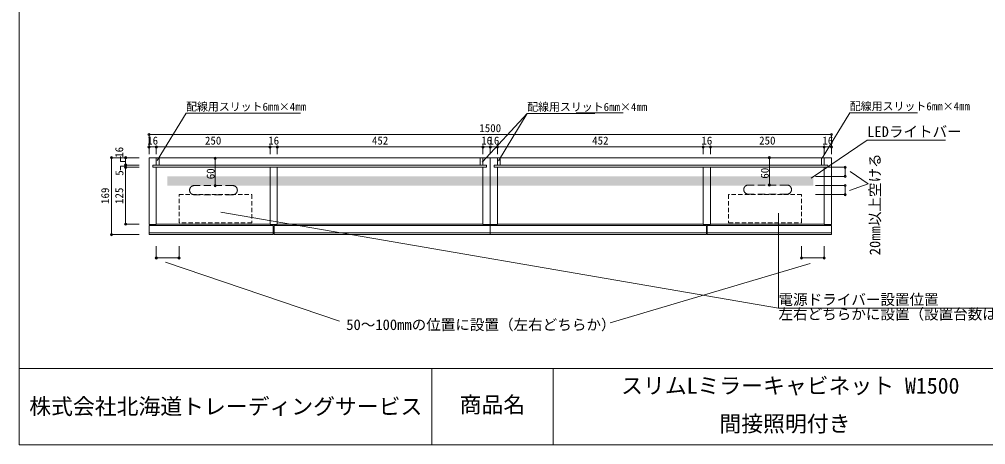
# Model space of a CAD drawing. Units: millimetres at full size, sheet at 1:8. Extents: x -1666 to 1665, y -1102 to 1102.
# Drawn here: x -1666 to 458, y -1102 to -168 of the extents above; entities that cross this region are included whole.
import ezdxf
from ezdxf.enums import TextEntityAlignment as Align

# ---------------------------------------------------------------- set-up
doc = ezdxf.new("R2010")
doc.units = ezdxf.units.MM
doc.header["$LTSCALE"] = 8
doc.header["$PDMODE"] = 32
doc.header["$PDSIZE"] = 4.8
doc.linetypes.add('DASHED1', pattern=[1.8, 1.2, -0.6])
doc.linetypes.add('DASHED2', pattern=[3, 2, -1])
doc.layers.add('0-0_0', color=7, linetype='Continuous', lineweight=15)
doc.layers.add('1-0', color=7, linetype='Continuous', lineweight=15)
doc.styles.add('ＭＳ ゴシック', font='')
doc.styles.get('ＭＳ ゴシック').set_extended_font_data('MS Gothic')

msp = doc.modelspace()

# ---------------------------------------------------------------- linework, layer by layer
at = {"layer": '0-0_0'}
for p, q in [((-1665.838, -935.106), (1665.15, -935.106)), ((-759.469, -935.106), (-759.469, -1102.48)), ((-492.802, -935.106), (-492.802, -1102.48))]:
    msp.add_line(p, q, dxfattribs=at)
at = {"layer": '0-0_0', "lineweight": 18}
msp.add_lwpolyline([(-1665.838, -1102.48), (1665.15, -1102.48), (1665.15, 1102.007), (-1665.838, 1102.007)], close=True, dxfattribs=at)
at = {"layer": '1-0'}
for p, q in [((-1362.763, -478.067), (-1299.375, -373.705)), ((-549.64, -374.257), (-400.956, -374.257)), ((-441.772, -372.75), (-338.996, -372.75)), ((98.736, -472.866), (159.545, -372.75)), ((159.545, -372.75), (308.228, -372.75)), ((-1380.82, -487.862), (-1380.82, -618.849)), ((-1380.817, -471.849), (-630.817, -471.849)), ((-1380.817, -471.849), (-1380.817, -617.849)), ((-1364.817, -471.849), (-1364.817, -487.849)), ((-1358.817, -471.849), (-1358.817, -487.849)), ((-652.817, -471.849), (-652.817, -487.849)), ((-646.817, -471.849), (-646.817, -487.849)), ((-638.83, -487.849), (-638.83, -492.849)), ((-630.82, -487.862), (-630.82, -617.849)), ((-630.817, -471.849), (-630.817, -617.849)), ((-630.817, -471.849), (119.183, -471.849)), ((-630.817, -471.849), (-630.817, -617.849)), ((111.17, -487.849), (-622.489, -487.849)), ((-622.489, -487.849), (-622.489, -492.849)), ((-614.817, -471.849), (-614.817, -487.849)), ((-608.817, -471.849), (-608.817, -487.849)), ((97.183, -471.849), (97.183, -487.849)), ((103.183, -471.849), (103.183, -487.849)), ((119.183, -471.849), (119.183, -618.849)), ((-638.83, -492.849), (-1372.489, -492.849)), ((-1364.817, -492.849), (-1364.817, -618.849)), ((-1114.82, -492.849), (-1114.82, -618.849)), ((-1114.82, -494.062), (-1114.82, -493.349)), ((-1098.82, -492.849), (-1098.82, -618.849)), ((-646.817, -492.849), (-646.817, -618.849)), ((-614.82, -492.849), (-614.82, -618.849)), ((-162.817, -493.349), (-162.817, -618.849)), ((-146.82, -494.062), (-146.82, -493.349)), ((-146.82, -494.062), (-146.82, -618.849)), ((160.011, -502.063), (199.98, -529.184)), ((159.06, -543.934), (199.98, -529.184)), ((-1364.817, -618.849), (-1380.82, -618.849)), ((-1255.687, -620.849), (-1380.817, -620.849)), ((-1380.817, -620.849), (-1380.817, -640.849)), ((-1257.871, -636.849), (-1380.817, -636.849)), ((-1364.817, -617.849), (-1114.82, -617.849)), ((-1257.871, -636.849), (-1107.819, -636.849)), ((-1107.819, -620.849), (-1255.687, -620.849)), ((-1098.82, -618.849), (-1114.82, -618.849)), ((-1107.819, -620.849), (-1107.819, -636.849)), ((-1107.819, -636.849), (-1107.819, -640.849)), ((-1105.819, -620.849), (-1105.819, -640.849)), ((-1105.819, -620.849), (-630.819, -620.849)), ((-1105.766, -634.849), (-1105.819, -634.849)), ((-905.687, -636.849), (-1105.819, -636.849)), ((-1104.766, -622.849), (-1104.819, -622.849)), ((-1098.82, -617.849), (-646.817, -617.849)), ((-903.766, -636.849), (-905.687, -636.849)), ((-903.766, -636.849), (-630.819, -636.849)), ((-614.82, -618.849), (-646.817, -618.849)), ((-630.82, -617.849), (-630.82, -618.849)), ((-630.82, -620.849), (-614.817, -620.849)), ((-630.819, -640.849), (-630.819, -620.849)), ((-505.686, -620.849), (-630.816, -620.849)), ((-630.816, -620.849), (-630.816, -640.809)), ((-507.869, -636.849), (-630.816, -636.849)), ((-614.82, -617.849), (-162.817, -617.849)), ((-507.869, -636.849), (-155.686, -636.849)), ((-155.686, -620.849), (-505.686, -620.849)), ((-146.82, -618.849), (-162.817, -618.849)), ((-155.686, -620.849), (-155.686, -640.809)), ((-153.765, -620.849), (119.183, -620.849)), ((-153.765, -640.809), (-153.765, -620.849)), ((-153.765, -636.849), (119.183, -636.849)), ((-146.82, -617.849), (103.183, -617.849)), ((119.183, -640.809), (119.183, -620.849)), ((-1255.687, -640.849), (-1380.817, -640.849)), ((-1107.687, -640.849), (-1255.687, -640.849)), ((-1105.819, -640.849), (-630.819, -640.849)), ((-505.686, -640.809), (-630.816, -640.809)), ((-505.686, -640.809), (-155.686, -640.809)), ((-153.765, -640.809), (119.183, -640.809)), ((-962.447, -831.108), (-1344.353, -701.533)), ((-366.971, -834.455), (72.418, -704.217))]:
    msp.add_line(p, q, dxfattribs=at)
at = {"layer": '1-0', "color": 4, "lineweight": 9}
for p, q in [((-1380.817, -420.792), (119.183, -420.792)), ((-1380.817, -420.792), (-1380.817, -464.144)), ((119.183, -420.792), (119.183, -464.144)), ((-1380.817, -448.156), (-1364.817, -448.156)), ((-1380.817, -448.156), (-1380.817, -464.144)), ((-1364.817, -448.156), (-1364.817, -464.144)), ((-1364.817, -448.156), (-1114.82, -448.156)), ((-1114.82, -448.156), (-1114.82, -464.144)), ((-1114.82, -448.156), (-1098.82, -448.156)), ((-1098.82, -448.156), (-1098.82, -464.144)), ((-1098.82, -448.156), (-646.817, -448.156)), ((-646.817, -448.156), (-646.817, -464.144)), ((-646.817, -448.156), (-630.817, -448.156)), ((-630.817, -448.156), (-630.817, -464.144)), ((-630.817, -448.156), (-614.817, -448.156)), ((-614.817, -448.156), (-614.817, -464.144)), ((-614.817, -448.156), (-162.817, -448.156)), ((-162.817, -448.156), (-162.817, -464.144)), ((-162.817, -448.156), (-146.82, -448.156)), ((-146.82, -448.156), (-146.82, -464.144)), ((-146.82, -448.156), (103.183, -448.156)), ((103.183, -448.156), (103.183, -464.144)), ((103.183, -448.156), (119.183, -448.156)), ((119.183, -448.156), (119.183, -464.144)), ((-1463.198, -471.849), (-1402.469, -471.849)), ((-1432.305, -471.849), (-1432.305, -487.849)), ((-1432.305, -471.849), (-1402.469, -471.849)), ((-1432.305, -487.849), (-1402.469, -487.849)), ((-1432.305, -487.849), (-1432.305, -492.849)), ((-1235.39, -473.062), (-1235.39, -533.062)), ((-17.387, -471.849), (-17.387, -531.849)), ((-1432.305, -492.849), (-1402.469, -492.849)), ((-1432.305, -492.849), (-1432.305, -617.849)), ((149.139, -492.849), (83.714, -492.849)), ((149.139, -492.849), (149.139, -512.849)), ((149.139, -512.849), (83.714, -512.849)), ((149.139, -532.849), (83.714, -532.849)), ((149.139, -532.849), (149.139, -552.849)), ((149.139, -552.849), (83.714, -552.849)), ((-1432.305, -617.849), (-1402.469, -617.849)), ((-1364.817, -692.144), (-1364.817, -666.096)), ((-1314.82, -692.144), (-1314.82, -666.096)), ((53.183, -692.144), (53.183, -666.096)), ((103.183, -692.144), (103.183, -666.096)), ((-1364.817, -692.144), (-1314.82, -692.144)), ((53.183, -692.144), (103.183, -692.144))]:
    msp.add_line(p, q, dxfattribs=at)
at = {"layer": '1-0', "linetype": 'DASHED2'}
for p, q in [((-1196.64, -533.062), (-1281.64, -533.062)), ((21.363, -531.849), (-63.637, -531.849)), ((21.363, -551.849), (-63.637, -551.849)), ((-1196.64, -553.062), (-1281.64, -553.062))]:
    msp.add_line(p, q, dxfattribs=at)
at = {"layer": '1-0', "color": 5, "lineweight": 13}
for q in [(-1222.954, -591.249), (2.706, -593.302)]:
    msp.add_line((2.706, -802.251), q, dxfattribs=at)
at = {"layer": '1-0'}
for points in [[(-1299.375, -373.705), (-1150.692, -373.705), (-1047.916, -373.705)], [(-613.027, -478.619), (-549.64, -374.257), (-648.937, -481.454)], [(74.591, -516.518), (197.418, -433.277), (370.083, -433.277)], [(-1432.206, -480.302), (-1443.11, -480.302), (-1443.11, -469.398)], [(-638.83, -487.849), (-1372.489, -487.849), (-1372.489, -492.849)], [(111.17, -487.849), (111.17, -492.849), (-622.489, -492.849)], [(-1432.603, -490.33), (-1443.758, -490.33), (-1443.758, -498.935)], [(103.183, -492.849), (103.183, -618.849), (119.183, -618.849)], [(-646.817, -620.849), (-630.817, -620.849), (-615.82, -620.849)]]:
    msp.add_lwpolyline(points, dxfattribs=at)
at = {"layer": '1-0', "color": 4, "lineweight": 9}
msp.add_lwpolyline([(-1463.198, -471.849), (-1463.198, -640.853), (-1402.469, -640.853)], dxfattribs=at)
at = {"layer": '1-0', "color": 5, "linetype": 'DASHED1', "lineweight": 13}
for points in [[(-1314.82, -552.849), (-1154.82, -552.849), (-1154.82, -614.849), (-1314.82, -614.849)], [(53.183, -552.849), (-106.817, -552.849), (-106.817, -614.849), (53.183, -614.849)]]:
    msp.add_lwpolyline(points, close=True, dxfattribs=at)
at = {"layer": '1-0', "color": 5, "lineweight": 13}
msp.add_lwpolyline([(2.706, -802.251), (274.035, -802.251), (537.158, -802.251)], dxfattribs=at)
at = {"layer": '1-0', "linetype": 'DASHED2'}
for centre, start, end in [((-1281.64, -543.062), 90, 180), ((-1281.64, -543.062), 180, 270), ((-1196.64, -543.062), 0, 90), ((-1196.64, -543.062), 270, 0), ((-63.637, -541.849), 90, 180), ((-63.637, -541.849), 180, 270), ((21.363, -541.849), 0, 90), ((21.363, -541.849), 270, 0)]:
    msp.add_arc(centre, 10, start, end, dxfattribs=at)
at = {"layer": '1-0', "color": 6}
for p in [(-1380.817, -420.792), (119.183, -420.792), (-1380.817, -448.156), (-1364.817, -448.156), (-1114.82, -448.156), (-1098.82, -448.156), (-646.817, -448.156), (-630.817, -448.156), (-614.817, -448.156), (-162.817, -448.156), (-146.82, -448.156), (103.183, -448.156), (119.183, -448.156), (-1463.198, -471.849), (-1432.305, -471.849), (-1432.305, -487.849), (-1235.39, -473.062), (-17.387, -471.849), (-1432.305, -492.849), (149.139, -492.849), (-1235.39, -533.062), (-17.387, -531.849), (149.139, -512.849), (149.139, -532.849), (149.139, -552.849), (-1432.305, -617.849), (-1463.198, -640.853), (-1364.817, -692.144), (-1314.82, -692.144), (53.183, -692.144), (103.183, -692.144)]:
    msp.add_point(p, dxfattribs=at)
at = {"layer": '1-0', "color": 9}
msp.add_solid([(-1340.817, -512.849), (-1340.817, -532.849), (79.183, -512.849), (79.183, -532.849)], dxfattribs=at)

# ---------------------------------------------------------------- texts
at = {"layer": '0-0_0', "style": 'ＭＳ ゴシック'}
for s, p in [('スリムLミラーキャビネット W1500', (-343.141, -1000.949)), ('株式会社北海道トレーディングサービス', (-1644.014, -1046.566)), ('商品名', (-698.135, -1042.793)), ('間接照明付き', (-127.141, -1084.637))]:
    msp.add_text(s, height=35.19, dxfattribs=at).set_placement(p, align=Align.BOTTOM_LEFT)
at = {"layer": '1-0', "style": 'ＭＳ ゴシック'}
for s, height, p in [('配線用スリット6㎜×4㎜', 17.6, (-1299.375, -373.705)), ('配線用スリット6㎜×4㎜', 17.6, (-549.64, -374.257)), ('配線用スリット6㎜×4㎜', 17.6, (159.545, -372.75)), ('1500', 17.6, (-654.817, -420.792)), ('LEDライトバー', 23.46, (197.418, -433.277)), ('16', 17.6, (-1384.817, -448.156)), ('250', 17.6, (-1257.819, -448.156)), ('16', 17.6, (-1118.82, -448.156)), ('452', 17.6, (-890.819, -448.156)), ('16', 17.6, (-650.817, -448.156)), ('16', 17.6, (-634.817, -448.156)), ('452', 17.6, (-406.817, -448.156)), ('16', 17.6, (-166.819, -448.156)), ('250', 17.6, (-39.819, -448.156)), ('16', 17.6, (99.183, -448.156)), ('電源ドライバー設置位置', 23.46, (2.706, -802.251)), ('左右どちらかに設置（設置台数は１台）', 23.46, (2.706, -834.251)), ('50～100㎜の位置に設置（左右どちらか）', 23.46, (-947.296, -857.527))]:
    msp.add_text(s, height=height, dxfattribs=at).set_placement(p, align=Align.BOTTOM_LEFT)
for s, height, p in [('16', 17.6, (-1432.305, -471.849)), ('20㎜以上空ける', 23.46, (233.35, -686.135)), ('5', 17.6, (-1431.854, -511.363)), ('60', 17.6, (-1231.39, -519.062)), ('60', 17.6, (-13.387, -517.849)), ('169', 17.6, (-1463.198, -573.351)), ('125', 17.6, (-1432.305, -573.349))]:
    msp.add_text(s, height=height, rotation=90, dxfattribs=at).set_placement(p, align=Align.BOTTOM_LEFT)

doc.saveas('drawing.dxf')
